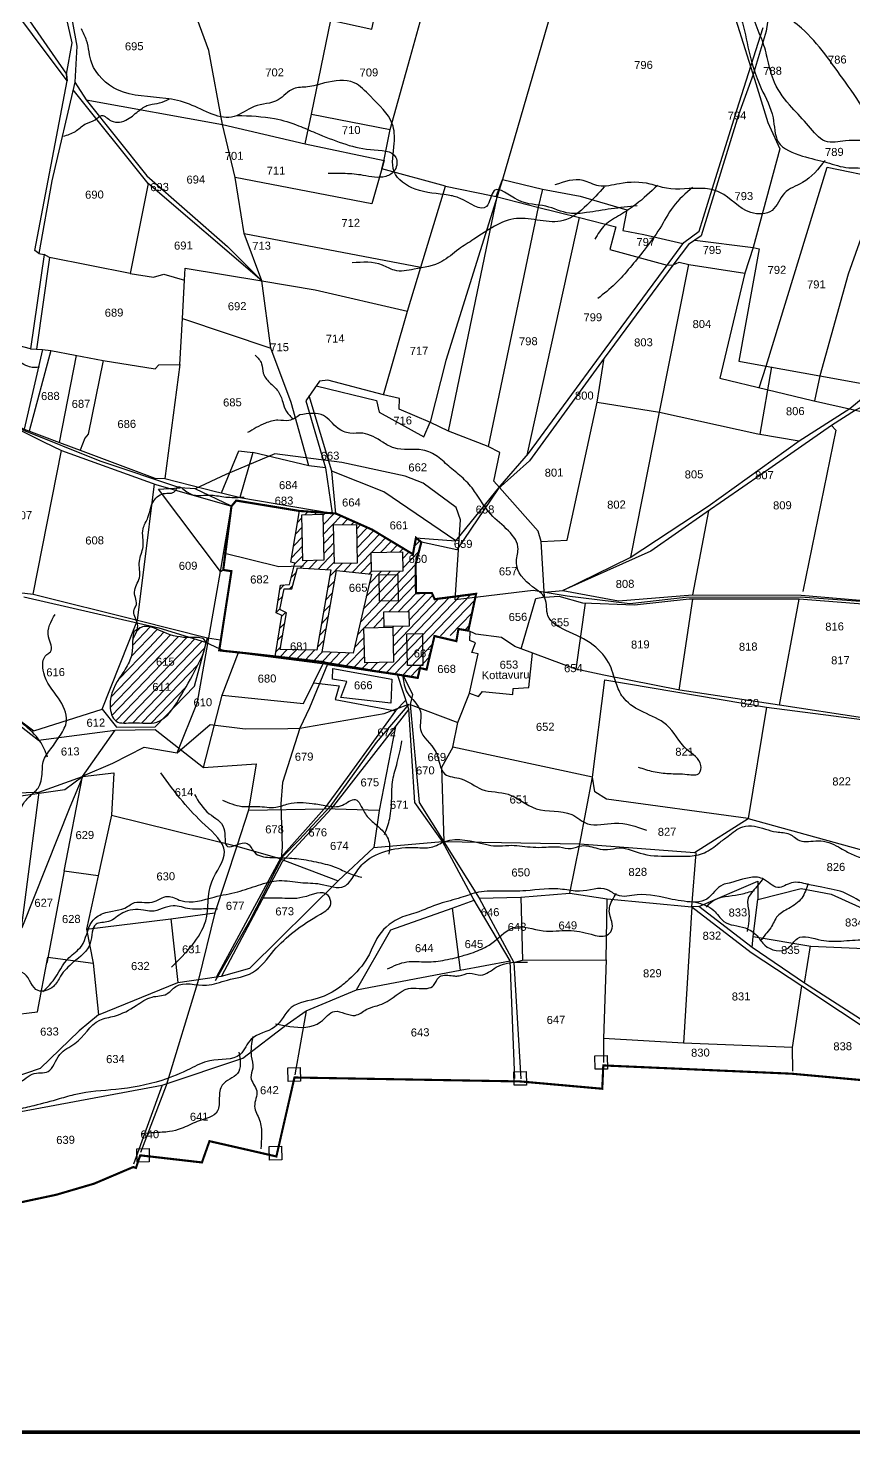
# Model space of a CAD drawing. Header units: inches. Extents: x 188839 to 233717, y 1616569 to 1632157.
# Drawn here: x 193776 to 195323, y 1616570 to 1619205 of the extents above; entities that cross this region are included whole.
import ezdxf
from ezdxf.enums import TextEntityAlignment as Align

# ---------------------------------------------------------------- set-up
doc = ezdxf.new("R2010")
doc.units = ezdxf.units.IN
doc.header["$LTSCALE"] = 15
doc.header["$MEASUREMENT"] = 0
for name, color, linetype in [('PAPER SIZE', 5, 'Continuous'), ('PLOT', 7, 'Continuous'), ('PLOT NOS', 7, 'Continuous'), ('ROAD', 1, 'Continuous'), ('STREAM', 4, 'Continuous'), ('VILLAGE BOUNADRY STONES', 1, 'Continuous'), ('VILLAGE BOUNDRY', 5, 'Continuous')]:
    doc.layers.add(name, color=color, linetype=linetype)
doc.layers.get('0').off()
doc.styles.get("Standard").update_dxf_attribs({"font": 'arial.ttf'})
pattern_1 = [(46.10121, (186702.112, 1614676.871), (-9.086652, 8.74391), [])]

# ---------------------------------------------------------------- blocks, each defined once
blk = doc.blocks.new('DROP')
h = blk.add_hatch()
h.set_pattern_fill('ANSI31', color=1, scale=10, angle=45)
h.set_pattern_definition([(90, (-324.4107, -25.7687), (-1.25, 0), [])])
h.paths.add_polyline_path([(-9.9, -4.3), (-13.8, 4.1), (13.8, 4.1), (10.2, -4.3)])

msp = doc.modelspace()

# ---------------------------------------------------------------- hatches: boundary and pattern name
at = {"layer": 'STREAM'}
h = msp.add_hatch(dxfattribs=at)
h.set_pattern_fill('ANSI31', color=256, scale=100.883528, angle=1.1012)
h.set_pattern_definition(pattern_1)
h.paths.add_polyline_path([(194275.6, 1618202.2), (194265.6, 1618162), (194248.4, 1618160.6), (194240.4, 1618109), (194250.9, 1618104), (194242.9, 1618053.5), (194250.3, 1618053.8), (194259.7, 1618108.8), (194247.4, 1618115.1), (194255.5, 1618154.1), (194270, 1618153.7), (194280.6, 1618193.2), (194342.7, 1618189.6), (194319.9, 1618056.7), (194330.3, 1618057.1), (194353.3, 1618188.6), (194419.1, 1618181.6), (194390.8, 1618059.6), (194405.4, 1618060.2), (194405, 1618081), (194459.1, 1618082), (194459.5, 1618062.4), (194580.1, 1618067.3), (194582, 1618078.7), (194600.5, 1618075.6), (194615.1, 1618144.6), (194537.5, 1618134.5), (194532.2, 1618146.2), (194502.4, 1618145.9), (194501.8, 1618200.5), (194512.5, 1618241.4), (194502.4, 1618249.7), (194496.7, 1618218.8), (194420.2, 1618264.9), (194352, 1618295.2), (194345.4, 1618295.6), (194284, 1618299.9), (194268.2, 1618204)])
h.paths.add_polyline_path([(194290.4, 1618206.7), (194288.7, 1618292.8), (194328.1, 1618293.6), (194329.7, 1618207.4)], flags=16)
h.paths.add_polyline_path([(194348.1, 1618273.9), (194390.9, 1618274.7), (194392.3, 1618202.1), (194349.5, 1618201.3)], flags=16)
h.paths.add_polyline_path([(194418.3, 1618222.2), (194477.2, 1618223.4), (194477.8, 1618187.3), (194419, 1618186.2)], flags=16)
h.paths.add_polyline_path([(194433.2, 1618180.3), (194468.2, 1618181), (194469.2, 1618131.5), (194434.2, 1618130.9)], flags=16)
h.paths.add_polyline_path([(194442.3, 1618110.7), (194489.1, 1618111.6), (194489.6, 1618084.1), (194442.9, 1618083.2)], flags=16)
h.paths.add_polyline_path([(194491.9, 1618201.9), (194520.6, 1618202.5), (194520.3, 1618217.9), (194491.6, 1618217.4)], flags=24)
h = msp.add_hatch(dxfattribs=at)
h.set_pattern_fill('ANSI31', color=256, scale=100.883528, angle=1.1012)
h.set_pattern_definition(pattern_1)
h.paths.add_polyline_path([(194433.2, 1618180.3), (194434.2, 1618130.9), (194469.2, 1618131.5), (194468.2, 1618181)], flags=17)
h.paths.add_polyline_path([(193766.2, 1618042.3), (194417.6, 1618054.8), (194415.3, 1618176.8), (193763.9, 1618164.3)], flags=9)
h = msp.add_hatch(dxfattribs=at)
h.set_pattern_fill('ANSI31', color=256, scale=100.883528, angle=1.1012)
h.set_pattern_definition(pattern_1)
edge = h.paths.add_edge_path()
edge.add_spline(control_points=[(194080.1, 1618062.5), (194060.8, 1618062.4), (194034.7, 1618067.8), (193999.7, 1618088.1), (193984.1, 1618080.4), (193980.2, 1618078)], knot_values=[7.550323, 7.550323, 7.550323, 7.550323, 58.616765, 97.171529, 110.445607, 110.445607, 110.445607, 110.445607], degree=3, periodic=0)
edge.add_spline(control_points=[(193980.2, 1618078), (193978.7, 1618071.6), (193975.1, 1618065.3), (193971.5, 1618059)], knot_values=[0, 0, 0, 0, 19.861429, 19.861429, 19.861429, 19.861429], degree=3, periodic=0)
edge.add_spline(control_points=[(193971.5, 1618059), (193971.1, 1618053.5), (193971.2, 1618048), (193971, 1618042.4)], knot_values=[538.203233, 538.203233, 538.203233, 538.203233, 554.611593, 554.611593, 554.611593, 554.611593], degree=3, periodic=0)
edge.add_line((193971, 1618042.4), (194108, 1618048))
edge.add_line((194108, 1618048), (194108.3, 1618049.4))
edge.add_spline(control_points=[(194108.3, 1618049.4), (194108.5, 1618051), (194108.5, 1618052.5), (194108.2, 1618053.9)], knot_values=[144.484724, 144.484724, 144.484724, 144.484724, 149.691159, 149.691159, 149.691159, 149.691159], degree=3, periodic=0)
edge.add_line((194108.2, 1618053.9), (194108.1, 1618054))
edge.add_line((194108.1, 1618054), (194080.1, 1618062.5))
h = msp.add_hatch(dxfattribs=at)
h.set_pattern_fill('ANSI31', color=256, scale=100.883528, angle=1.1012)
h.set_pattern_definition(pattern_1)
h.paths.add_polyline_path([(194405.4, 1618060.2), (194390.8, 1618059.6), (194384.7, 1618033.2), (194326.6, 1618036), (194330.3, 1618057.1), (194319.9, 1618056.7), (194316.8, 1618038.8), (194248, 1618040.3), (194250.3, 1618053.8), (194242.9, 1618053.5), (194238.8, 1618027.2), (194319.1, 1618018.3), (194505.7, 1617987), (194510, 1618005.5), (194522.3, 1618002.6), (194537.1, 1618065.5), (194459.5, 1618062.4), (194460.4, 1618016.4), (194406.3, 1618015.4)])
h.paths.add_polyline_path([(194501.5, 1618025), (194530.1, 1618025.5), (194529.8, 1618041), (194501.2, 1618040.4)], flags=24)
h = msp.add_hatch(dxfattribs=at)
h.set_pattern_fill('ANSI31', color=256, scale=100.883528, angle=1.1012)
h.set_pattern_definition(pattern_1)
edge = h.paths.add_edge_path()
edge.add_spline(control_points=[(194047.1, 1617930), (194053.1, 1617938.5), (194071.2, 1617969.8), (194086, 1617994.5), (194102, 1618028.4), (194104.3, 1618034.3)], knot_values=[163.637944, 163.637944, 163.637944, 163.637944, 192.449775, 260.439027, 275.730918, 275.730918, 275.730918, 275.730918], degree=3, periodic=0)
edge.add_line((194104.3, 1618034.3), (194108, 1618048))
edge.add_line((194108, 1618048), (193971, 1618042.4))
edge.add_spline(control_points=[(193971, 1618042.4), (193970.9, 1618039.4), (193970.3, 1618031.7), (193965.1, 1618014.4), (193944.8, 1617984.8), (193922.8, 1617948.5), (193936.4, 1617898.2), (193977.7, 1617906), (194007.5, 1617899), (194022.8, 1617906.4), (194025.7, 1617908.2)], knot_values=[305.6719, 305.6719, 305.6719, 305.6719, 314.822397, 328.552594, 358.817322, 421.072053, 451.702971, 483.76635, 527.209097, 538.203233, 538.203233, 538.203233, 538.203233], degree=3, periodic=0)
edge.add_line((194025.7, 1617908.2), (194047.1, 1617930))
h.paths.add_polyline_path([(194018.5, 1618009.3), (194047.2, 1618009.8), (194046.9, 1618025.3), (194018.2, 1618024.7)], flags=24)
h.paths.add_polyline_path([(194011.6, 1617962.1), (194040.2, 1617962.6), (194039.9, 1617978.1), (194011.3, 1617977.5)], flags=24)

# ---------------------------------------------------------------- linework, layer by layer
at = {"layer": 'PAPER SIZE', "color": 5, "const_width": 6.4}
msp.add_lwpolyline([(188842.2, 1624372.8), (198634.3, 1624372.8), (198634.3, 1616573.4), (188842.2, 1616573.4)], close=True, dxfattribs=at)
at = {"layer": 'PLOT'}
for points in [[(193482.3, 1619770.6), (193473.4, 1619689.7), (193469.1, 1619650.7), (193472.7, 1619638.8), (193485.6, 1619618.1), (193530.3, 1619549.3), (193642.3, 1619391.9), (193757.1, 1619249.1), (193847.2, 1619118.3), (193848.4, 1619105.8), (193718.4, 1619280.6), (193634.5, 1619393.6), (193479.3, 1619616.3), (193485.6, 1619618.1), (193573.8, 1619618.5), (193674.8, 1619618.9), (193695.5, 1619764.4)], [(194301.9, 1618384.6), (194268.4, 1618502.9), (194230.5, 1618604.7), (194213.5, 1618731), (194180.5, 1618820), (194163.4, 1618924.8), (194140.1, 1619024), (194114, 1619163), (194074.9, 1619270.3), (194064.7, 1619392.4), (194051.1, 1619450.3), (194051.4, 1619517.4), (194032.8, 1619699.1), (194018.8, 1619751.3), (194008.3, 1619776.1)], [(193914.9, 1619714), (193900.5, 1619446.9), (193898.1, 1619372), (193852.3, 1619380.7), (193847, 1619314.4), (193845.1, 1619290.8), (193867, 1619170.8), (193863.3, 1619103.3), (193819.7, 1618918.8), (193795.4, 1618782.4), (193805.7, 1618780.6), (193779.7, 1618604), (193703.4, 1618623.8), (193676.8, 1618500), (193623.6, 1618533.4), (193586.5, 1618559)], [(193795.4, 1618782.4), (193788.4, 1618788), (193848.4, 1619105.8), (193847.2, 1619118.3), (193858, 1619177.2), (193828.7, 1619307.4), (193833.3, 1619365.6), (193835.6, 1619394.3), (193883.7, 1619390.5), (193885.6, 1619536.1), (193889.3, 1619722.5)], [(194608.5, 1619628.1), (194758.4, 1619599.4), (194854.4, 1619575.6), (194955, 1619569.3), (194947.3, 1619447.2), (194977.8, 1619371.7), (195094.7, 1619244.3), (195136.7, 1619109.2), (195161.9, 1619027.7), (195184.3, 1618978.8), (195134.5, 1618793.9), (195145.6, 1618790.9), (195107.6, 1618580.8), (195159, 1618571.5), (195259.6, 1618553.3), (195365.9, 1618534)], [(194854.4, 1619575.6), (194664.9, 1618921.3), (194558.5, 1618582.1), (194528.9, 1618466)], [(195170.8, 1619279.2), (195159, 1619199.4), (195134.1, 1619117.6), (195106.7, 1619042.1), (195037.2, 1618815.4), (195013.2, 1618799), (194986, 1618763.3), (194855.2, 1618586.3), (194715.2, 1618394), (194656.4, 1618341.5), (194579.3, 1618227.3), (194512.5, 1618241.4), (194501.8, 1618200.5), (194502.4, 1618145.9), (194532.2, 1618146.2), (194537.5, 1618134.5), (194615.1, 1618144.6), (194600.5, 1618075.6)], [(194342.9, 1619219.8), (194419.5, 1619202.7), (194427.9, 1619240.3)], [(193779.7, 1618604), (193802.5, 1618602.2), (193818, 1618600.9), (193863.6, 1618591.9), (193916.2, 1618581.6), (194013.8, 1618566.3), (194020.3, 1618573.7), (194059.7, 1618574.5), (194064.7, 1618660.7), (194068.8, 1618732.5), (194070.1, 1618754.9), (194213.5, 1618731), (194313.6, 1618714.4), (194486.5, 1618674.4), (194511.6, 1618756.6), (194558, 1618908.9), (194438.6, 1618941.4), (194442.5, 1618955.7), (194454.3, 1619014.8), (194491.7, 1619149.1), (194513.6, 1619227.9)], [(194294.6, 1618987.9), (194306.8, 1619043.4), (194342.9, 1619219.8)], [(193750.6, 1618456.1), (193804.4, 1618429.7), (193838, 1618413.3), (194014.8, 1618349.6), (194156.6, 1618308.7), (194165.6, 1618319.4), (194284, 1618299.9), (194352, 1618295.2), (194420.2, 1618264.9), (194496.7, 1618218.8), (194502.4, 1618249.7), (194576.9, 1618244.1), (194660.2, 1618346.2), (194713.4, 1618407.6), (194794.3, 1618518), (194856.8, 1618603.3), (194976.8, 1618765.7), (195004.5, 1618803.1), (195033.3, 1618824.5), (195057.3, 1618902.7), (195107.9, 1619064.5), (195153.4, 1619206.2)], [(193863.3, 1619103.3), (193884.5, 1619070.3), (193998.2, 1618927.9), (194149.2, 1618795.4), (194213.5, 1618731), (194000.7, 1618913.4), (193860, 1619089.3)], [(193884.5, 1619070.3), (194140.1, 1619024), (194294.6, 1618987.9), (194442.8, 1618957), (194438.6, 1618941.4), (194419.4, 1618875.2), (194163.4, 1618924.8)], [(194306.8, 1619043.4), (194454.3, 1619014.8)], [(195145.5, 1618530.9), (195159, 1618571.5), (195273.3, 1618944), (195376.1, 1618923), (195326.3, 1618782.5), (195312.5, 1618743.8), (195259.6, 1618553.3), (195249.1, 1618506)], [(194000.7, 1618913.4), (193966.8, 1618744.8), (194010.8, 1618737.8), (194029.7, 1618743.4), (194068.8, 1618732.5)], [(194558, 1618908.9), (194643.3, 1618891.1), (194652.7, 1618889.2), (194664.9, 1618921.3), (194739.8, 1618902.8), (194810.1, 1618890.1), (194897.6, 1618864.3), (194890.2, 1618825.3), (194929.5, 1618817.8), (195002.8, 1618800.9)], [(194739.8, 1618902.8), (194731.3, 1618869.3), (194637.5, 1618420.8)], [(194563.2, 1618449.3), (194654.7, 1618888.6)], [(194652.7, 1618889.2), (194730.4, 1618869.5), (194809.1, 1618849.6), (194876.8, 1618832.4), (194866, 1618789.7), (194973, 1618760.5), (194984.4, 1618761.2), (194995.5, 1618766.4), (195014, 1618761.9), (195119, 1618745.3)], [(194710.7, 1618404.5), (194809.1, 1618849.6)], [(194180.5, 1618820), (194511.6, 1618756.6)], [(195025.2, 1618807.2), (195134.5, 1618793.9)], [(195134.5, 1618793.9), (195119, 1618745.3), (195071.7, 1618548.6), (195160.1, 1618527.3), (195245.7, 1618506.8), (195325.9, 1618488.9), (195336.9, 1618486.2)], [(193815.8, 1618775.2), (193791.1, 1618603.1)], [(193966.8, 1618744.8), (193815.8, 1618775.2), (193805.7, 1618780.6)], [(194905.1, 1618213.5), (194958.8, 1618484.9), (195014, 1618761.9)], [(194064.7, 1618660.7), (194230.5, 1618604.7)], [(194441.4, 1618517.4), (194486.5, 1618674.4)], [(193802.5, 1618602.2), (193767.9, 1618452.9)], [(193818, 1618600.9), (193777.5, 1618449.3)], [(193834.2, 1618428.2), (193866.3, 1618591.4)], [(193916.2, 1618581.6), (193887.9, 1618444.1), (193881.6, 1618436.5), (193873.1, 1618413.6)], [(194737.3, 1618242.5), (194785.7, 1618245.1), (194841.8, 1618503.9), (194855.2, 1618586.3)], [(194059.7, 1618574.5), (194031.9, 1618360.6)], [(195168.8, 1618569.7), (195146.9, 1618443.9)], [(194699.7, 1618041.6), (194727, 1618135.6), (194743.1, 1618138.7), (194737.3, 1618242.5), (194731.7, 1618261.9), (194658.8, 1618343.7), (194648.1, 1618355.8), (194659.8, 1618409.4), (194637.5, 1618420.8), (194563.2, 1618449.3), (194529.7, 1618465.7), (194470.8, 1618490.7), (194471.3, 1618510.5), (194441.4, 1618517.4), (194337.4, 1618544.9), (194321.9, 1618543.4), (194296.2, 1618506.6), (194332.8, 1618380.5), (194345.4, 1618295.6)], [(194315.4, 1618534.1), (194428.2, 1618506.9), (194433.3, 1618485.3), (194517.4, 1618438.8), (194528.9, 1618466)], [(194742.6, 1618147.9), (194777.8, 1618150.7), (194903.6, 1618212.5), (195050.3, 1618309), (195220.4, 1618431.2), (195315.8, 1618492.2), (195365.9, 1618534)], [(195400.9, 1618527.7), (195325.9, 1618488.9), (195281, 1618460.2), (195149.2, 1618368.5), (195046.2, 1618296.8), (194942.7, 1618224.8), (194777.8, 1618150.7), (194882.1, 1618131.3), (195020.9, 1618142.9), (195224.6, 1618142.3), (195372, 1618129.8), (195557.4, 1618121.7), (195637.9, 1618118.2), (195747.3, 1618113.4), (195857.8, 1618111.4), (195968.2, 1618109.5), (196059.6, 1618107.9), (196223.4, 1618120.5), (196312.1, 1618130.7), (196408.3, 1618146), (196528.8, 1618159.4), (196616.7, 1618166.1), (196683.6, 1618165.6), (196805.8, 1618164.8)], [(194352, 1618295.2), (194345, 1618374.5), (194302.4, 1618515.5)], [(194841.8, 1618503.9), (194958.8, 1618484.9), (195143, 1618444.6), (195220.4, 1618431.2)], [(193676.8, 1618500), (193767.9, 1618452.9), (193834.2, 1618428.2), (193877.9, 1618411.8), (194013, 1618361.3), (194031.9, 1618360.6), (194129.4, 1618336), (194137.7, 1618333.9), (194163.2, 1618327.4), (194172.1, 1618325.2), (194345.4, 1618295.6)], [(195281, 1618460.2), (195289.3, 1618451.2), (195227.2, 1618148.7)], [(193785.1, 1618144.1), (193838, 1618413.3)], [(194137.7, 1618333.9), (194170.7, 1618412.8), (194196.8, 1618409.7)], [(194332.8, 1618380.5), (194301.9, 1618384.6), (194196.8, 1618409.7), (194172.1, 1618325.2)], [(194576.9, 1618244.1), (194442.4, 1618335.8), (194345, 1618374.5)], [(193914.5, 1617928.5), (193980.4, 1618095.1), (193992.9, 1618194.3), (194012.5, 1618350.5)], [(195339.3, 1617912.4), (195183.5, 1617935.8), (194996.9, 1617963.9), (194854.7, 1617992.2), (194802, 1618003.3), (194699.7, 1618041.6), (194687.8, 1618046.1), (194662.9, 1618062.7), (194614.4, 1618068.7), (194600.5, 1618075.6), (194582, 1618078.7), (194578.2, 1618055.9), (194537.1, 1618065.5), (194522.3, 1618002.6), (194510, 1618005.5), (194505.7, 1617987), (194319.1, 1618018.3), (194229.1, 1618028.2), (194160.4, 1618035.8), (194133.7, 1618038.7), (194134.8, 1618049.1), (194156.6, 1618187), (194141.2, 1618189.4), (194156.6, 1618308.7)], [(194238.8, 1618027.2), (194250.9, 1618104), (194240.4, 1618109), (194248.4, 1618160.6), (194265.6, 1618162), (194275.6, 1618202.2), (194268.2, 1618204), (194284, 1618299.9)], [(195051, 1618300.1), (195020.9, 1618142.9)], [(192772.2, 1618198.6), (192871.6, 1618176.7), (192913.8, 1618167.4), (192971.8, 1618154.5), (193056.4, 1618135.9), (193113.7, 1618126.5), (193225, 1618108.4), (193226.9, 1618120), (193406.2, 1618083.7), (193493.7, 1618066), (193434, 1617810.4), (193454.3, 1617806.9), (193520, 1617801.3), (193595.6, 1617786.1), (193615.5, 1617782), (193683.7, 1617769.9), (193771.6, 1617772.1), (193795.6, 1617772.7), (193877.2, 1617802.2), (193936.4, 1617808.9), (193931.8, 1617729.7), (194166.5, 1617671.9)], [(193605.5, 1618205.9), (193667.2, 1618174.4), (193693.6, 1618168.1), (193743.2, 1618149.1), (193785.1, 1618144.1), (193980.4, 1618095.1), (194111.8, 1618062.2), (194136.3, 1618058.4)], [(194280.6, 1618193.2), (194342.7, 1618189.6), (194316.8, 1618038.8), (194248, 1618040.3), (194259.7, 1618108.8), (194247.4, 1618115.1), (194255.5, 1618154.1), (194270, 1618153.7), (194280.6, 1618193.2)], [(194353.3, 1618188.6), (194419.1, 1618181.6), (194384.7, 1618033.2), (194326.6, 1618036), (194353.3, 1618188.6)], [(193667.2, 1618174.4), (193662.3, 1618142.2), (193646.2, 1618063.2), (193706.6, 1617946.6), (193786.4, 1617887.9), (193914.5, 1617928.5), (193941.2, 1617894.9), (194013.4, 1617895.6), (194087.6, 1617971.4), (194111.8, 1618062.2)], [(196805.4, 1618152.5), (196683.4, 1618157.4), (196611.9, 1618154.4), (196525, 1618150.7), (196405.5, 1618139), (196316.8, 1618123.3), (196223.4, 1618120.5), (196170.6, 1618109.5), (196063.9, 1618098.9), (195961.1, 1618100.9), (195943.1, 1618101.3), (195896, 1618102.2), (195743, 1618105.2), (195637, 1618107.3), (195557.9, 1618108.9), (195371, 1618123), (195220.4, 1618134.3), (195014.3, 1618134.8), (194911.8, 1618123.3), (194815.2, 1618126.9), (194771, 1618139.6), (194743.1, 1618138)], [(195020.8, 1618134.7), (194995.2, 1617964.1)], [(195183.5, 1617935.8), (195220.4, 1618134.3)], [(194819.7, 1618126.8), (194802, 1618003.3)], [(194790.8, 1617583.3), (194809.8, 1617676.1), (194833.3, 1617801.2), (194571.3, 1617857.5), (194581.1, 1617903.2), (194603, 1617958.7), (194619.3, 1618032.1), (194607.3, 1618034.8), (194614.2, 1618053), (194603.6, 1618057.1), (194604, 1618073.9)], [(194104, 1617818.8), (194139.1, 1617954.5), (194169.8, 1618034.8)], [(194603, 1617958.7), (194619.8, 1617952.1), (194627.1, 1617961.5), (194683.7, 1617955.8), (194684.9, 1617967.1), (194713.7, 1617969.3), (194721, 1618033.6)], [(194139.1, 1617954.5), (194291.6, 1617939.1), (194330, 1618016.5)], [(194346.7, 1618004.6), (194457.4, 1617984.5), (194455.4, 1617939.8), (194361.5, 1617950.1), (194373.1, 1617980.1), (194345.8, 1617984.7), (194346.7, 1618004.6)], [(194026.9, 1617223.6), (194178, 1617274.1), (194260.8, 1617338.2), (194296.8, 1617363.3), (194391.1, 1617402.4), (194585.5, 1617439), (194678.8, 1617456.6), (194609.5, 1617573.3), (194552.4, 1617680.1), (194500.1, 1617753.4), (194488.9, 1617928.5), (194467.6, 1617993.4)], [(194310.8, 1617977.8), (194358.3, 1617971.9), (194350.9, 1617946.4), (194464.2, 1617925.2)], [(194478.7, 1617991.5), (194496.2, 1617956), (194491.7, 1617936.9), (194508.4, 1617753.3), (194621, 1617574.4), (194686, 1617453.6), (194698.8, 1617235.9)], [(195124.9, 1617723.2), (194859.3, 1617759.6), (194837.9, 1617773.5), (194833.3, 1617801.2), (194856.4, 1617983.4), (195159.3, 1617932.3), (195338.3, 1617909), (195403.3, 1617896.2), (195445.2, 1617879.2), (195540.8, 1617832.7), (195744.3, 1617777.5), (195858.2, 1617749.5), (195969.2, 1617715)], [(193694.8, 1617948.3), (193780.6, 1617881.4), (193794.7, 1617870.3), (193938.6, 1617888.8), (194013.7, 1617890.2), (194104, 1617818.8), (194203.1, 1617825.9), (194188.7, 1617739.3), (194166.5, 1617671.9), (194125.5, 1617546.9), (194094.7, 1617421.9), (194034.1, 1617223), (193986.2, 1617097.4)], [(194483.4, 1617945.1), (194464.2, 1617925.2), (194373.5, 1617800.6), (194330.4, 1617741.5), (194249.7, 1617651.3), (194128.5, 1617426.9)], [(194488.9, 1617928.5), (194343.5, 1617741.4), (194251.4, 1617642), (194137.9, 1617428.3)], [(194491.7, 1617936.9), (194581.1, 1617903.2)], [(195159.3, 1617932.3), (195124.9, 1617723.2)], [(194463.8, 1617896.2), (194433.7, 1617738.2), (194423.5, 1617669.4)], [(193906.5, 1617616.1), (193843, 1617624.8), (193877.2, 1617802.2), (193938.6, 1617888.8)], [(194571.3, 1617857.5), (194550.5, 1617818.8), (194554.5, 1617680.1)], [(193795.6, 1617772.7), (193741, 1617355.2)], [(194188.7, 1617739.3), (194330.4, 1617741.5)], [(194433.7, 1617738.2), (194330.4, 1617741.5)], [(193931.8, 1617729.7), (193911.7, 1617639.4), (193906.5, 1617616.1), (193884.9, 1617515.8), (193897.3, 1617452.3)], [(193907.6, 1617355.3), (194056.2, 1617416.2), (194128.5, 1617426.9), (194137.9, 1617428.3), (194190.9, 1617443.3), (194356.6, 1617606.4), (194423.5, 1617669.4), (194552.4, 1617680.1), (194809.8, 1617676.1), (195024.6, 1617659.6), (195124.9, 1617723.2), (195380.6, 1617653.2)], [(194166.5, 1617671.9), (194243.2, 1617649.8), (194356.6, 1617606.4)], [(195506, 1617226.4), (195442.5, 1617278.7), (195230.4, 1617414.9), (195132.8, 1617482), (195032.8, 1617558.5), (195019.6, 1617558), (195027.4, 1617659.4)], [(193843, 1617624.8), (193810.4, 1617452.4)], [(195032.8, 1617558.5), (195143.1, 1617606.2), (195143.2, 1617571.9), (195224.6, 1617592.3), (195280.3, 1617581.8), (195457.2, 1617501.5), (195473.2, 1617472.4), (195511.4, 1617483.6), (195518.6, 1617607.6)], [(194621, 1617574.4), (194699.1, 1617575.8), (194790.8, 1617583.3), (194860.7, 1617572.7)], [(194391.1, 1617402.4), (194455.6, 1617514.9), (194570.2, 1617555.7), (194611.2, 1617570.3)], [(194570.2, 1617555.7), (194585.5, 1617439)], [(194699.1, 1617575.8), (194702, 1617458.3)], [(195019.6, 1617558), (195003.9, 1617302.3), (194854.1, 1617311.4)], [(194859, 1617458.9), (194860.7, 1617572.7), (195019.6, 1617558), (195130.7, 1617472.5), (195225.8, 1617409.6), (195441.1, 1617267), (195491.6, 1617227)], [(195132.8, 1617482), (195134.4, 1617502.1), (195143.2, 1617571.9)], [(193884.9, 1617515.8), (194042.9, 1617535.3), (194125.5, 1617546.9)], [(194042.9, 1617535.3), (194056.2, 1617416.2)], [(195134.4, 1617502.1), (195242.2, 1617484.5), (195472.4, 1617474), (195442.5, 1617278.7), (195440.4, 1617222.4)], [(195230.4, 1617414.9), (195241.8, 1617484.6)], [(193656.1, 1617355.9), (193741, 1617355.2), (193793, 1617361.1), (193812.5, 1617463.5), (193897.3, 1617452.3), (193907.6, 1617355.3), (193871.1, 1617325.8), (193797.9, 1617255.1), (193745.2, 1617236.6), (193678.9, 1617355.7)], [(194687.8, 1617236.1), (194678.8, 1617456.6)], [(194686, 1617453.6), (194702, 1617458.3), (194859, 1617458.9), (194854.1, 1617311.4), (194854.2, 1617266)], [(195209, 1617250.2), (195208.2, 1617294.1), (195225.8, 1617409.6)], [(194296.8, 1617363.3), (194275.4, 1617243.3)], [(195208.2, 1617294.1), (195003.9, 1617302.3)], [(193337.9, 1616901.9), (193352.4, 1616988.7), (193379.7, 1617042.9), (193451.5, 1617068.2), (193508.5, 1617055.2), (193699.1, 1617137.7), (193762, 1617174.1), (194026.9, 1617223.6), (193973.3, 1617075.5)]]:
    msp.add_lwpolyline(points, dxfattribs=at)
at = {"layer": 'PLOT', "color": 11, "const_width": 4.04}
msp.add_lwpolyline([(194133.7, 1618038.7), (194156.6, 1618187), (194141.2, 1618189.4), (194156.6, 1618308.7), (194165.6, 1618319.4), (194284, 1618299.9), (194345.4, 1618295.6), (194352, 1618295.2), (194420.2, 1618264.9), (194496.7, 1618218.8), (194502.4, 1618249.7), (194512.5, 1618241.4), (194501.8, 1618200.5), (194502.4, 1618145.9), (194532.2, 1618146.2), (194537.5, 1618134.5), (194615.1, 1618144.6), (194600.5, 1618075.6), (194582, 1618078.7), (194578.2, 1618055.9), (194537.1, 1618065.5), (194522.3, 1618002.6), (194510, 1618005.5), (194505.7, 1617987), (194467.6, 1617993.4), (194336.4, 1618012.9), (194330, 1618016.5), (194238.8, 1618027.2), (194169.8, 1618034.8), (194142.9, 1618037.6), (194133.7, 1618038.7)], dxfattribs=at)
at = {"layer": 'PLOT'}
for points in [[(194288.7, 1618292.8), (194328.1, 1618293.6), (194329.7, 1618207.4), (194290.4, 1618206.7)], [(194392.3, 1618202.1), (194349.5, 1618201.3), (194348.1, 1618273.9), (194390.9, 1618274.7)], [(194477.8, 1618187.3), (194419, 1618186.2), (194418.3, 1618222.2), (194477.2, 1618223.4)], [(194433.2, 1618180.3), (194468.2, 1618181), (194469.2, 1618131.5), (194434.2, 1618130.9)], [(194442.3, 1618110.7), (194489.1, 1618111.6), (194489.6, 1618084.1), (194442.9, 1618083.2)], [(194405, 1618081), (194459.1, 1618082), (194460.4, 1618016.4), (194406.3, 1618015.4)], [(194485.4, 1618069.9), (194514.4, 1618070.5), (194515.6, 1618010.5), (194486.6, 1618010)]]:
    msp.add_lwpolyline(points, close=True, dxfattribs=at)
at = {"layer": 'ROAD'}
for points in [[(194602.7, 1618136.4), (194575.9, 1618133.1), (194585.7, 1618283.4), (194577.6, 1618306.1), (194516.2, 1618351.9), (194482.1, 1618364.8), (194363.2, 1618390.7), (194238, 1618407), (194145.8, 1618368.2), (194088.5, 1618341.3), (194060.1, 1618343.1), (193910.7, 1618393.2), (193767.3, 1618450.5), (193622.9, 1618529.7), (193539, 1618583.3), (193493.7, 1618617.6), (193466.5, 1618651.9), (193417.3, 1618706.5), (193324.6, 1618792.2), (193186.6, 1618921.3), (193056.2, 1619049.5), (192941.8, 1619160.3), (192788.2, 1619304.1)], [(194136.2, 1618186.4), (194020.1, 1618340.8), (194060.1, 1618343.1)], [(194054.9, 1617846.3), (194092.7, 1617941.8), (194127.8, 1618140.2), (194136.2, 1618186.4), (194156.6, 1618308.7), (194088.5, 1618341.3)], [(194141.7, 1618221.4), (194245.7, 1618195.6), (194291.6, 1618196.9)], [(194136.2, 1618186.4), (194141.2, 1618189.4)], [(196865.7, 1618156.4), (196722.1, 1618159.8), (196594.5, 1618158.5), (196490.1, 1618151.2), (196391.5, 1618138.7), (196299.7, 1618124.6), (196218.8, 1618119.6), (196076.5, 1618105.4), (195969.3, 1618104.5), (195837.8, 1618106.4), (195695.5, 1618111.6), (195524.6, 1618116.2), (195396.7, 1618125.8), (195222.8, 1618138.6), (195007.3, 1618137.7), (194903.2, 1618125.8), (194785.5, 1618140.2), (194722.2, 1618151), (194602.7, 1618136.4)], [(193767.2, 1618138.7), (194020.5, 1618080.6), (194108.1, 1618054), (194142.9, 1618037.6), (194336.4, 1618012.9), (194302.7, 1617931.1), (194284.9, 1617892.5), (194443.1, 1617920.5), (194488.8, 1617937.5), (194428, 1617865.9), (194341, 1617745.2), (194284.4, 1617683.9), (194252, 1617651.8), (194190.2, 1617531), (194125.9, 1617419.4)], [(193352.6, 1617296.4), (193490.5, 1617354.1), (193564.3, 1617434.7), (193764.5, 1617519.2), (193854.2, 1617745.4), (193878.7, 1617803.3), (193934.1, 1617826.9), (193993.3, 1617857.5), (194054.9, 1617846.3), (194116.7, 1617899.4), (194182.1, 1617891.4), (194262.1, 1617892.1), (194284.9, 1617892.5)], [(194284.9, 1617892.5), (194252.4, 1617791.1), (194249.3, 1617750.7), (194251.7, 1617670.3), (194249.7, 1617647.3)], [(193878.2, 1617802.3), (193844.5, 1617777.3), (193735.8, 1617761.6), (193635, 1617764.6), (193595.6, 1617786.1), (193454.3, 1617806.9)]]:
    msp.add_lwpolyline(points, dxfattribs=at)
at = {"layer": 'STREAM'}
for points in [[(195357.1, 1618992.8), (195307.7, 1618993.6), (195269.6, 1618992.9), (195238.3, 1619021.8), (195207, 1619055.8), (195174.7, 1619102.7), (195161.9, 1619145), (195151.6, 1619181.2), (195136.6, 1619220.3), (195119.9, 1619260.3), (195095.1, 1619276.9), (195089.5, 1619304.6), (195068.1, 1619323.5), (195050, 1619347.6), (195043.7, 1619376.5), (195030.6, 1619406.9), (195009, 1619463.5), (194997.5, 1619501.9), (194992.9, 1619564.9), (194999, 1619628.4), (194997.6, 1619673.3), (194994.7, 1619706.1), (194962.9, 1619730.5), (194928.5, 1619775), (194870.6, 1619830.6), (194846.6, 1619865.4), (194820.7, 1619881.4), (194782.8, 1619932.3), (194756.2, 1619984.7), (194771.3, 1619994.6), (194827.7, 1619991.4), (194863.5, 1620051.2), (194907.3, 1620077), (194842.7, 1620066.1), (194776.4, 1620026.2), (194755.9, 1620029.8), (194753.6, 1620087.7), (194873.5, 1620124.1), (194940.3, 1620138.4), (194994.9, 1620166.2), (195074.1, 1620222.5), (195088.9, 1620249.5), (195116.3, 1620277.3), (195131.1, 1620303.2), (195148.9, 1620322.8)], [(193667.5, 1619434.1), (193687.6, 1619445.7), (193705.7, 1619444.4), (193721.8, 1619455.4), (193751.7, 1619455.4), (193770.7, 1619468.2), (193772.7, 1619477.2), (193799.2, 1619483.4), (193813.1, 1619493.8), (193863.8, 1619493.6), (193884.8, 1619491.8), (193931.5, 1619498.9), (193976.3, 1619512.1), (194006.7, 1619519.5), (194028.2, 1619545.8), (194065.8, 1619555.6), (194134.3, 1619571.6), (194187.3, 1619583.4), (194214.3, 1619588.5), (194293.9, 1619590), (194337, 1619577.3), (194390.1, 1619575.5), (194441.6, 1619564.1), (194491, 1619549.3), (194507.5, 1619512.4), (194513.1, 1619459.8), (194550.8, 1619380.5), (194617.4, 1619375), (194702.7, 1619380.6), (194779.3, 1619388.2), (194851.9, 1619345.6), (194893.4, 1619328.9), (194927.2, 1619303), (194963.8, 1619275), (194977.5, 1619265.7), (195057.1, 1619266.6), (195086.5, 1619262.7), (195109.2, 1619230.2), (195124.5, 1619169.6), (195149.7, 1619091.6), (195171.6, 1619036.7), (195181.5, 1618991.8), (195226.6, 1618965.1), (195272.6, 1618953), (195313.4, 1618943.1), (195347.8, 1618940.9), (195397.4, 1618898.7), (195441.6, 1618856.7), (195463.2, 1618790.6), (195483.5, 1618734), (195468, 1618688.3), (195471.9, 1618632), (195492.7, 1618576.6), (195555.6, 1618534.9), (195609.3, 1618498.2), (195686.9, 1618461), (195752.9, 1618402.6), (195827.7, 1618356.1), (195886, 1618318.9), (195918.6, 1618295.2)], [(195474.8, 1618923.6), (195423.8, 1618946.4), (195363.6, 1618977), (195344.8, 1619038.5), (195307.2, 1619103.6), (195225, 1619204.5), (195161.5, 1619261.7), (195131.9, 1619321.9), (195121.6, 1619354), (195124.4, 1619386.4), (195136.4, 1619415)], [(194917, 1618871.5), (194868.5, 1618866.1), (194822.3, 1618859), (194790.2, 1618857.8), (194745.9, 1618871), (194693.7, 1618882.5), (194649.3, 1618900.2), (194634.6, 1618870.6), (194585.2, 1618885.5), (194563, 1618891.8), (194501.2, 1618903), (194461.6, 1618935.6), (194461.8, 1618988.6), (194458.1, 1619025.4), (194417, 1619077.1), (194386.6, 1619102.5), (194331.3, 1619102), (194299.1, 1619094.6), (194273.1, 1619091.3), (194244.2, 1619070.4), (194199.2, 1619057.7), (194161.7, 1619038.9), (194077.7, 1619062.2), (194033.4, 1619073.2), (193943.3, 1619088.9), (193894.9, 1619139.3), (193885.1, 1619181.5), (193875.6, 1619203.3)], [(193841.6, 1619002.3), (193864.1, 1619011.2), (193881.9, 1619024.5), (193900.9, 1619032.8), (193913.2, 1619040.9), (193931.4, 1619031.1), (193961.9, 1619034), (193984.7, 1619051.3), (194003.2, 1619061.3), (194021.7, 1619064.5), (194040.2, 1619072.2)], [(194167.4, 1619041.2), (194237.6, 1619035.2), (194282.4, 1619022), (194314.3, 1619008.5), (194365, 1618989.1), (194417.2, 1618977.1), (194464.9, 1618962.3), (194463.1, 1618939.1), (194445.8, 1618926.9), (194403.4, 1618928.9), (194370, 1618932.2), (194337.8, 1618932.2)], [(193796.7, 1618569.4), (193778.4, 1618569.8), (193750, 1618582.9), (193729.8, 1618585.2), (193704.4, 1618596.1), (193682.2, 1618602.2), (193647.3, 1618615.6), (193606.6, 1618646.9), (193579.2, 1618669.2), (193557.7, 1618693.9), (193532.9, 1618719.7), (193468.8, 1618723.4), (193434, 1618733), (193411.4, 1618755.8), (193380.6, 1618776.9), (193355.3, 1618805), (193328.1, 1618825.3), (193295.9, 1618857), (193278.3, 1618876.4), (193261, 1618887.5), (193245.9, 1618897.1), (193231, 1618919.7), (193213.4, 1618923.9), (193211.3, 1618937.2), (193209.3, 1618943.2), (193195.5, 1618966.2)], [(195269.2, 1618956.7), (195226.6, 1618915.2), (195193, 1618895.4), (195169.9, 1618863.3), (195129.9, 1618859.2), (195072.1, 1618897), (195040.4, 1618904.3), (194971.9, 1618904.7), (194941.3, 1618912.6), (194883.7, 1618913.2), (194844.8, 1618909.1), (194815.8, 1618919.2), (194762.8, 1618910.9)], [(194855.3, 1618907.5), (194822.7, 1618873), (194778.6, 1618844), (194691, 1618847.9), (194611, 1618809.1), (194582.5, 1618790.5), (194550.8, 1618767.3), (194499.1, 1618752.8), (194461.9, 1618751), (194439.6, 1618760.7), (194383.1, 1618764.7)], [(194955.4, 1618910), (194914.3, 1618874.2), (194885.8, 1618855.1), (194856.8, 1618835.9), (194837.6, 1618809)], [(195021, 1618906.8), (194984.5, 1618870), (194959.3, 1618829.4), (194930.1, 1618788.8), (194903.6, 1618756.1), (194876, 1618725.7), (194843.2, 1618698)], [(194201, 1618591.8), (194213, 1618575.8), (194216.3, 1618558.3), (194227.7, 1618540.9), (194244.2, 1618524.3), (194252.7, 1618503.9), (194259.6, 1618486.4), (194273.1, 1618471.9)], [(194284.5, 1618479.8), (194264.4, 1618469.5), (194243.8, 1618469.9), (194220.3, 1618464.3), (194186.8, 1618446.7)], [(194919, 1617819.9), (194947, 1617811.6), (194976.5, 1617807.8), (195011, 1617806.2), (195033.7, 1617808.9), (195036.4, 1617822.8), (195010.1, 1617853.1), (194971.8, 1617899.3), (194928.7, 1617922.7), (194893, 1617947.7), (194878.6, 1617973.8), (194866.1, 1618010.2), (194834.6, 1618048.5), (194783.4, 1618076.1), (194749.8, 1618103.3), (194744.1, 1618136.2), (194720.9, 1618157.8), (194690.7, 1618202.7), (194693.8, 1618228.1), (194642.6, 1618293.8), (194612.4, 1618336.5), (194590.6, 1618361.1), (194566.8, 1618381.1), (194542.9, 1618401.9), (194515.5, 1618413.9), (194461.1, 1618418), (194440.4, 1618428.6), (194402.6, 1618445.4), (194378.4, 1618445.7), (194356.2, 1618454.8), (194329.3, 1618478.5), (194284.5, 1618479.8)], [(193971.5, 1618059), (193980.5, 1618088.6), (193974.1, 1618114.9), (193977.6, 1618121.6), (193974.9, 1618148), (193984, 1618174.6), (193984.1, 1618205.5), (193990.9, 1618232.8), (193991, 1618266.6), (194000.2, 1618287.8), (194009.2, 1618315.9), (194029.5, 1618332.4), (194050.8, 1618337.2), (194055.8, 1618344.7), (194072.9, 1618335.5), (194115.6, 1618329.7), (194142.2, 1618326.5), (194157.6, 1618325.3), (194180.4, 1618325.8)], [(193812.1, 1617838.7), (193797.6, 1617868.5), (193766.9, 1617899.9), (193730.7, 1617929.9), (193685.9, 1617968.2), (193664.3, 1617996.7), (193650, 1618018.1), (193633.6, 1618056.4), (193616, 1618088.9), (193610.5, 1618123.2), (193593.7, 1618148.2)], [(193728.7, 1617688.7), (193755.1, 1617725.3), (193766.1, 1617750.3), (193779.7, 1617766.2), (193795.6, 1617782.8), (193802.2, 1617815.4), (193803.8, 1617829.9), (193818.4, 1617854.3), (193836, 1617879.9), (193847.5, 1617906.1), (193832.2, 1617948.9), (193804.8, 1617996.6), (193810.8, 1618031.1), (193817.3, 1618036), (193813.8, 1618063.7), (193826.2, 1618106.1)], [(193973.5, 1618073.6), (193992.2, 1618083.1), (194029.6, 1618072.5), (194080.9, 1618062.5), (194104.9, 1618059.8), (194096.3, 1618016.5), (194063.4, 1617956.3), (194016.5, 1617903.9), (193972.6, 1617903), (193940.4, 1617905.9), (193929.1, 1617934.7), (193951, 1617993.5), (193966.3, 1618020), (193970.1, 1618033.3), (193971.5, 1618059), (193973.5, 1618073.6)], [(194477.5, 1617989.4), (194486.1, 1617959.5), (194511, 1617924), (194511, 1617890.3), (194539.6, 1617848.3), (194556.6, 1617806.8), (194586.9, 1617797.9), (194626.1, 1617778.1), (194675.5, 1617768.8), (194727.4, 1617741.9), (194794.4, 1617730.8), (194824.1, 1617713.7), (194874.7, 1617714.7), (194934.4, 1617701.9)], [(194443.6, 1617693.5), (194453.3, 1617723.8), (194456.9, 1617761.3), (194459.2, 1617795.8), (194467.4, 1617828.3), (194476.2, 1617868.8)], [(194044.2, 1617444.8), (194083.4, 1617486.7), (194108.3, 1617531.7), (194119.9, 1617604.7), (194143.4, 1617661.5), (194107.2, 1617711.3), (194065.3, 1617755.1), (194024.3, 1617809.4)], [(194087.3, 1617768.4), (194115, 1617732.5), (194142.6, 1617704.9), (194149.1, 1617671), (194186, 1617676.8), (194199.5, 1617660.2), (194228.4, 1617650.5), (194247.5, 1617650.1), (194282.8, 1617647.8), (194319.7, 1617641.2), (194352.9, 1617631.6), (194376.6, 1617621), (194401, 1617613.4)], [(194139.6, 1617758.1), (194175.8, 1617746.3), (194205.2, 1617746.2), (194239.8, 1617744.6), (194263.2, 1617751), (194308, 1617751.8), (194335.2, 1617747.2), (194364.6, 1617748.5), (194388.7, 1617759.2), (194406, 1617734.6), (194420.3, 1617718), (194441.2, 1617699.3), (194452.7, 1617676.1), (194451.6, 1617656.9)], [(193803.3, 1617398.8), (193822.4, 1617419.4), (193852.4, 1617463), (193875.3, 1617484.1), (193895.4, 1617530.2), (193915.7, 1617545.4), (193962, 1617558.5), (193971, 1617564.4), (194008, 1617566.7), (194037.2, 1617577.5), (194061.7, 1617569.6), (194124.3, 1617576.3), (194168.4, 1617586.3), (194207, 1617598.5), (194246.2, 1617607.2), (194285.9, 1617603.4), (194323.7, 1617600.7), (194368.4, 1617596.6), (194386.7, 1617617.2), (194406.5, 1617641.9), (194450.1, 1617663.5), (194502.3, 1617669.1), (194530.9, 1617669.7), (194556.6, 1617680.4), (194633, 1617675.1), (194652.5, 1617672), (194676.5, 1617673.2), (194716.3, 1617670.2), (194738.4, 1617669.5), (194771.6, 1617670.1), (194793, 1617667.5), (194813.5, 1617672.4), (194843.4, 1617667.3), (194861.3, 1617665.3), (194883.4, 1617668.4), (194928.1, 1617657), (194983.5, 1617653.1), (195012.1, 1617652.9), (195042.9, 1617659.2), (195070.4, 1617677.6), (195087.3, 1617690.2), (195114.8, 1617707.8), (195136.6, 1617709), (195178, 1617698.4), (195202.5, 1617694.3), (195221.4, 1617682.4), (195256.2, 1617681.6), (195294.6, 1617670.2), (195308.4, 1617662.1), (195331.1, 1617651.8), (195363, 1617643.3), (195392.2, 1617633.2), (195414.4, 1617627.9), (195439.8, 1617617.7), (195466.6, 1617607.9), (195494.7, 1617598.9), (195520.5, 1617601.7), (195549.2, 1617591.9), (195569.1, 1617587.7), (195594.1, 1617579.8), (195621.5, 1617579.5), (195644.9, 1617575.4), (195674.1, 1617564.5), (195705.3, 1617567), (195737.6, 1617574.5), (195763.8, 1617582.6), (195791.7, 1617599.6), (195825.8, 1617609.4), (195836.9, 1617627.5), (195861.1, 1617636.7), (195888.4, 1617657.9), (195939, 1617682.5), (195976.1, 1617701.1), (196070.8, 1617693.8), (196136.3, 1617679), (196179, 1617643.6), (196194.3, 1617606.5), (196225.7, 1617580.4), (196269.5, 1617543.9), (196300.3, 1617526.9), (196325.3, 1617496.9), (196369.1, 1617487.5), (196411.1, 1617484.1), (196461.7, 1617469.8), (196498.1, 1617426.5), (196536.4, 1617397.5), (196582.4, 1617388.5), (196637.5, 1617396), (196648, 1617404.6), (196645.6, 1617429.7), (196626.6, 1617447.3), (196600.3, 1617462.5), (196584.7, 1617480.9), (196556.9, 1617500.5), (196534.5, 1617514.2), (196511.3, 1617531.3), (196473.6, 1617544.7), (196457.9, 1617549), (196445.1, 1617554.4)], [(195600.2, 1617223.2), (195602.9, 1617239.2), (195620.3, 1617259.7), (195642.2, 1617290.4), (195672.7, 1617312.3), (195701.7, 1617346.6), (195718.2, 1617379.5), (195670, 1617413.2), (195642.3, 1617433.4), (195627.3, 1617440.2), (195611.5, 1617460.6), (195561.5, 1617472.1), (195508.4, 1617488.9), (195483.5, 1617488.4), (195445.9, 1617521.6), (195415.3, 1617539.4), (195382.5, 1617550.6), (195346.7, 1617562.4), (195308.3, 1617583), (195263, 1617594.6), (195236.8, 1617600), (195206.5, 1617603), (195180.6, 1617594.2), (195151.8, 1617610.8), (195139.3, 1617613.5), (195089.7, 1617602.5), (195077.3, 1617599.3), (195047.5, 1617572.6), (195004.9, 1617568.3), (194982.9, 1617572), (194916.7, 1617580.3), (194879.9, 1617579.6), (194861.4, 1617589.9), (194809.2, 1617587.2), (194777.1, 1617590.7), (194708.1, 1617588.2), (194663.1, 1617587.3), (194619.8, 1617585.3), (194586.8, 1617575.2), (194546.7, 1617563.7), (194501.9, 1617546.9), (194469.5, 1617535.6), (194429.3, 1617498.7), (194412.2, 1617464), (194376.7, 1617421.6), (194359.8, 1617407.6), (194319.3, 1617386.7), (194268.6, 1617369.1), (194237.3, 1617332.4), (194193.8, 1617310.2), (194173, 1617281.3), (194116.1, 1617269.4), (194079, 1617254.5), (194026.1, 1617232.7), (193939.8, 1617215.7), (193865.2, 1617206.5), (193834, 1617198), (193786.4, 1617185.3), (193755, 1617176.5), (193697.6, 1617144.4), (193654.5, 1617129.5), (193606.3, 1617107.5), (193558.1, 1617084.3), (193483.4, 1617072.9), (193445.8, 1617072), (193394.9, 1617061), (193357.3, 1617025), (193343.5, 1616992.2), (193335.8, 1616970.1), (193323.6, 1616948.4), (193305.6, 1616936.6), (193274.5, 1616911.7), (193253.5, 1616905.4), (193236.7, 1616886.9), (193208.8, 1616876.4)], [(195153.4, 1617611.3), (195133.8, 1617587.1), (195124.8, 1617573.9), (195126.2, 1617549.7), (195126, 1617531.5), (195123.2, 1617511.9)], [(193401.8, 1617458.3), (193418, 1617457.5), (193454.1, 1617444.7), (193490.3, 1617442), (193515.1, 1617431.9), (193538, 1617432.3), (193575.5, 1617426.3), (193626.8, 1617423.1), (193655.6, 1617398.4), (193696.9, 1617366.8), (193720.6, 1617332.6), (193720.7, 1617292.8), (193738.9, 1617249.1), (193755.5, 1617229), (193783.1, 1617244.3), (193812.8, 1617249.4), (193834.8, 1617281.1), (193863, 1617301.6), (193909.9, 1617345.6), (193937.3, 1617353.3), (193978, 1617372.9), (194007.8, 1617388.9), (194035.3, 1617394.7), (194052.3, 1617408.6), (194109.6, 1617411.2), (194149, 1617420.7), (194196, 1617434.6), (194236.3, 1617476), (194274.1, 1617511.8), (194323.6, 1617544.4), (194342.9, 1617563.6), (194337.7, 1617579.3), (194290.6, 1617575.8), (194246.1, 1617574.2), (194215.2, 1617574.3)], [(194449.2, 1617441.6), (194485.2, 1617454.8), (194522.2, 1617454.8), (194556.9, 1617458.4), (194576.1, 1617462.5), (194598.2, 1617468.8), (194629, 1617480.5), (194649.5, 1617493.5), (194686, 1617519.3), (194740.9, 1617513), (194788.3, 1617513.9), (194830.6, 1617506.6), (194860.3, 1617504.9), (194869, 1617514), (194869.4, 1617530.3), (194865.5, 1617543.5), (194865.2, 1617556.1), (194878, 1617582.9)], [(195046.7, 1617557.5), (195058.2, 1617568.4), (195107.8, 1617581), (195132.9, 1617587.6), (195136.6, 1617588.6)], [(195237.1, 1617601.7), (195225.5, 1617574.5), (195201.1, 1617554.9), (195180.4, 1617541), (195167.3, 1617518.4), (195157.8, 1617506.5), (195147.3, 1617493.3)], [(194130.2, 1617553.8), (194100.6, 1617553.8), (194078.3, 1617554), (194047.4, 1617560), (194006.6, 1617549.6), (193991.5, 1617551.7), (193953, 1617546.7), (193926.2, 1617530.5), (193902.8, 1617525.3), (193892, 1617490.1), (193860.1, 1617454), (193836.5, 1617428.2), (193823, 1617408.7), (193794.2, 1617400.9), (193768.8, 1617432.3), (193726.8, 1617438.1), (193681.5, 1617442.1), (193647.1, 1617441.4), (193596.7, 1617462.1), (193550.5, 1617481.7), (193504.3, 1617497.7), (193490.9, 1617505.3), (193459, 1617504.7), (193441.3, 1617512.2)], [(195026.5, 1617566.9), (195060.4, 1617551.2), (195079.4, 1617530.6), (195119.3, 1617518.4), (195142, 1617503.4), (195156.3, 1617486), (195198.9, 1617479.8), (195217.6, 1617498.8), (195262, 1617495.5), (195299.3, 1617493.9), (195341.7, 1617496.1), (195389.9, 1617490), (195413.3, 1617486.7), (195443.1, 1617485.9), (195467.8, 1617485), (195481.6, 1617495)], [(194239.4, 1617338.4), (194266.1, 1617333.7), (194323.7, 1617342.2), (194350, 1617362), (194388.6, 1617354.6), (194409.2, 1617365.3), (194442.2, 1617377.1), (194488.4, 1617404.6), (194508.3, 1617405), (194535.6, 1617410.7), (194545, 1617425.6), (194568.6, 1617429.1), (194574.5, 1617428.4), (194583.4, 1617428.6), (194602.6, 1617433.4), (194624.1, 1617430.1), (194652.7, 1617444.7), (194711.7, 1617454)], [(194196.8, 1617315), (194193.8, 1617278), (194196.4, 1617255.8), (194193.1, 1617238), (194203.9, 1617213.1), (194200, 1617184.2), (194209.4, 1617158.4), (194212.9, 1617130.4), (194211.9, 1617104.5)], [(194170.7, 1617285.7), (194167.8, 1617245.7), (194139.3, 1617223.7), (194133.8, 1617199.9), (194130.6, 1617175.4), (194092.5, 1617155.5), (194062.4, 1617142.3), (194040.3, 1617136.7), (194012.9, 1617134.7), (193988.5, 1617132.7)]]:
    msp.add_spline(points, degree=3, dxfattribs=at)
at = {"layer": 'VILLAGE BOUNADRY STONES'}
for points in [[(194837.7, 1617278.8), (194860.6, 1617279.2), (194861.1, 1617254), (194838.2, 1617253.5)], [(194262.5, 1617256.2), (194285.3, 1617256.6), (194285.8, 1617231.3), (194263, 1617230.9)], [(194686, 1617248.8), (194708.8, 1617249.3), (194709.3, 1617224), (194686.4, 1617223.6)], [(193979.3, 1617104.7), (194002.1, 1617105.1), (194002.6, 1617079.9), (193979.8, 1617079.4)], [(194227.4, 1617108.7), (194250.3, 1617109.1), (194250.8, 1617083.9), (194227.9, 1617083.4)]]:
    msp.add_lwpolyline(points, close=True, dxfattribs=at)
at = {"layer": 'VILLAGE BOUNDRY', "color": 5, "const_width": 4}
msp.add_lwpolyline([(193699.4, 1616990.8), (193828.5, 1617018.4), (193899.4, 1617039.2), (193972.6, 1617070.3), (193977.7, 1617068.6), (193985.6, 1617092.2), (194101.3, 1617078.9), (194115.4, 1617118.8), (194189.4, 1617101.9), (194240.8, 1617090.1), (194274.7, 1617238.1), (194698.1, 1617230.7), (194851.6, 1617217), (194853.5, 1617260.7), (195206.6, 1617245.2), (195440.1, 1617223.9)], dxfattribs=at)

# ---------------------------------------------------------------- block references
at = {"xscale": 0.7699999999999999, "yscale": 0.7699999999999999, "zscale": 0.7699999999999999, "rotation": 83.75466461470087}
msp.add_blockref('DROP', (193931.3, 1618773.8, 1), dxfattribs=at)

# ---------------------------------------------------------------- texts
at = {"layer": 'PLOT NOS'}
for s, p in [('695', (193974.4, 1619170.8)), ('796', (194928.8, 1619135.7)), ('786', (195292.1, 1619145.8)), ('702', (194237.5, 1619121.8)), ('709', (194414.2, 1619121.7)), ('788', (195170.8, 1619124.7)), ('794', (195104.1, 1619041)), ('710', (194381.1, 1619013.7)), ('789', (195286.5, 1618972.7)), ('701', (194161.5, 1618965.4)), ('694', (194089.8, 1618921.1)), ('711', (194240.1, 1618937.7)), ('690', (193899.8, 1618892.8)), ('693', (194021.9, 1618907)), ('793', (195116.9, 1618890)), ('712', (194380.1, 1618839.8)), ('691', (194066.5, 1618797.4)), ('713', (194213.1, 1618796.9)), ('797', (194933.1, 1618804.1)), ('795', (195057.3, 1618788.9)), ('792', (195179, 1618751.7)), ('791', (195252.8, 1618724.5)), ('692', (194167.3, 1618683.7)), ('689', (193936.6, 1618671.6)), ('799', (194833.9, 1618662.8)), ('804', (195038.3, 1618650.3)), ('715', (194246.9, 1618606.7)), ('714', (194351, 1618622.9)), ('717', (194508.2, 1618600.1)), ('798', (194713, 1618617.9)), ('803', (194928.8, 1618615.9)), ('688', (193817.2, 1618515.4)), ('687', (193874.7, 1618500.7)), ('685', (194158.4, 1618503.4)), ('800', (194817.9, 1618516.1)), ('716', (194477.5, 1618469.3)), ('806', (195213.3, 1618486.9)), ('686', (193960.4, 1618462.9)), ('663', (194341.4, 1618403.4)), ('662', (194505.7, 1618381.6)), ('801', (194761.2, 1618371.8)), ('805', (195023.6, 1618368.5)), ('807', (195155.6, 1618366.9)), ('684', (194263.2, 1618348.4)), ('683', (194255.1, 1618319.2)), ('664', (194381.4, 1618315.9)), ('802', (194878.2, 1618311.8)), ('809', (195189.2, 1618310.5)), ('607', (193765.6, 1618291.8)), ('658', (194631.9, 1618302.6)), ('661', (194470.5, 1618273)), ('608', (193900.2, 1618244.7)), ('659', (194590.9, 1618238.1)), ('660', (194506.1, 1618210)), ('609', (194075.4, 1618197.2)), ('657', (194675.3, 1618186.8)), ('682', (194209.2, 1618171.6)), ('665', (194394.1, 1618156)), ('808', (194894.3, 1618163.2)), ('656', (194693.6, 1618101.3)), ('655', (194772.3, 1618091.1)), ('816', (195287, 1618083.3)), ('681', (194283.8, 1618046.2)), ('819', (194922.9, 1618049.7)), ('818', (195125.1, 1618045.6)), ('667', (194515.7, 1618033.1)), ('817', (195298, 1618020.2)), ('616', (193827, 1617997.7)), ('615', (194032.7, 1618017.4)), ('668', (194559.9, 1618003.8)), ('653', (194676.7, 1618011.8)), ('654', (194797.5, 1618005.3)), ('611', (194025.8, 1617970.2)), ('680', (194223.3, 1617985.8)), ('666', (194403.7, 1617973.2)), ('Kottavuru', (194670.4, 1617992.7)), ('610', (194102.9, 1617941.2)), ('820', (195128.1, 1617939.8)), ('612', (193902.4, 1617903.1)), ('652', (194744.7, 1617895.4)), ('672', (194447.4, 1617885)), ('613', (193854.4, 1617849.2)), ('679', (194292.8, 1617839.4)), ('669', (194541.5, 1617838.7)), ('821', (195005.9, 1617848.8)), ('670', (194520, 1617813.6)), ('675', (194415.9, 1617791.2)), ('822', (195300.2, 1617793.1)), ('614', (194067.8, 1617772.9)), ('651', (194695.3, 1617759.2)), ('671', (194471, 1617749.2)), ('678', (194237.4, 1617703.3)), ('629', (193881.8, 1617692.5)), ('676', (194318.3, 1617697.4)), ('827', (194973.1, 1617698.7)), ('674', (194358.9, 1617672.3)), ('828', (194918.1, 1617623.4)), ('826', (195289.5, 1617632.6)), ('630', (194033.5, 1617615.1)), ('650', (194698.8, 1617622.4)), ('627', (193804.8, 1617565.6)), ('677', (194163.6, 1617560)), ('673', (194256.4, 1617549.5)), ('646', (194641.3, 1617547.8)), ('833', (195105.8, 1617547.4)), ('628', (193856.4, 1617535.2)), ('648', (194691.9, 1617520.3)), ('649', (194787, 1617523.1)), ('834', (195324.1, 1617528.8)), ('832', (195057.1, 1617503.9)), ('631', (194081.5, 1617478.4)), ('644', (194518, 1617480.7)), ('645', (194611.1, 1617488.3)), ('835', (195204.2, 1617477.1)), ('632', (193985.9, 1617447.1)), ('829', (194945.5, 1617433.5)), ('831', (195111.8, 1617390.1)), ('647', (194764.9, 1617346.2)), ('633', (193815.5, 1617324.2)), ('643', (194510.2, 1617322.7)), ('830', (195035.5, 1617284.7)), ('838', (195302.2, 1617296.6)), ('634', (193939.2, 1617272.7)), ('642', (194227.7, 1617214.3)), ('641', (194096.2, 1617164.7)), ('640', (194003.6, 1617131.6)), ('639', (193845.7, 1617121.2))]:
    msp.add_text(s, height=15, rotation=1.1012, dxfattribs=at).set_placement(p, align=Align.MIDDLE_CENTER)

doc.saveas('drawing.dxf')
